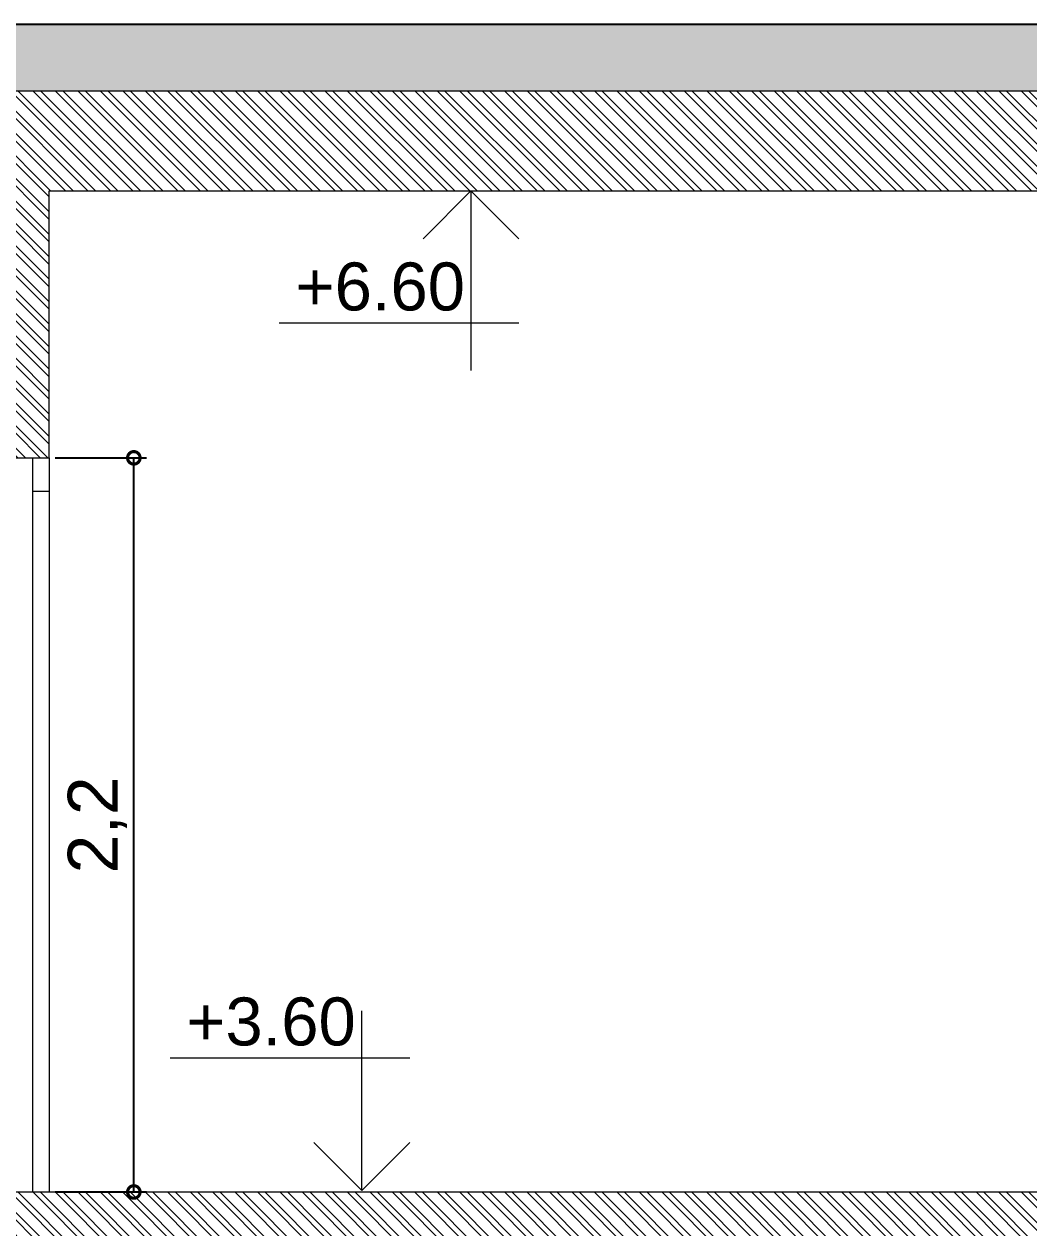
# Model space of a CAD drawing. Header units: millimetres. Extents: x 2502.5 to 2587.5, y 1451 to 1547.9.
# Drawn here: x 2565.274 to 2568.288, y 1531.721 to 1535.329 of the extents above; entities that cross this region are included whole.
import ezdxf

# ---------------------------------------------------------------- set-up
doc = ezdxf.new("R2010")
doc.units = ezdxf.units.MM
for name, color, linetype, lineweight in [('0.09', 6, 'Continuous', 9), ('03_CIVIL EXIST A DECLARAR', 6, 'Continuous', 15), ('06_CIVIL VISTAS GRUESA', 14, 'Continuous', 15), ('07_CIVIL VISTAS MEDIA', 143, 'Continuous', 9), ('12_TEXTOS', 150, 'Continuous', 20), ('13_COTAS', 8, 'Continuous', 9)]:
    doc.layers.add(name, color=color, linetype=linetype, lineweight=lineweight)
doc.layers.add('HATCH', color=251, linetype='Continuous')
doc.styles.add('PARCELA', font='arial.ttf')
doc.styles.add('Swis721 BT', font='swiss.ttf')
doc.dimstyles.new('ISO-23', dxfattribs={"dimscale": 0.03, "dimtxt": 5, "dimasz": 2.5, "dimexe": 1.25, "dimexo": 0.625, "dimtad": 1, "dimtxsty": 'Swis721 BT', "dimblk": 'DOTSMALL', "dimcen": 2.5, "dimclrt": 150, "dimadec": 0, "dimazin": 0, "dimtfac": 1, "dimtmove": 0, "dimatfit": 3, "dimfxl": 0, "dimarcsym": 0})

# ---------------------------------------------------------------- blocks, each defined once
blk = doc.blocks.new('_DotSmall')
at = {"color": 0, "linetype": 'ByBlock', "const_width": 0.5}
blk.add_lwpolyline([(-0.0625, 0, 1), (0.0625, 0, 1)], format="xyb", close=True, dxfattribs=at)
blk = doc.blocks.new('*D295')
at = {"layer": '13_COTAS', "color": 0, "lineweight": -2}
for p, q in [((2565.3681, 1534.0292), (2565.641, 1534.0292)), ((2565.6035, 1531.8292), (2565.6035, 1534.0292)), ((2565.3681, 1531.8292), (2565.641, 1531.8292))]:
    blk.add_line(p, q, dxfattribs=at)
at = {"layer": 'Defpoints', "color": 0}
for p in [(2565.3493, 1534.0292), (2565.6035, 1534.0292), (2565.3493, 1531.8292)]:
    blk.add_point(p, dxfattribs=at)
at = {"layer": '13_COTAS', "color": 0, "lineweight": -2, "xscale": 0.075, "yscale": 0.075, "zscale": 0.075}
for p, rotation in [((2565.6035, 1534.0292), 90), ((2565.6035, 1531.8292), 270)]:
    blk.add_blockref('_DotSmall', p, dxfattribs=dict(at, rotation=rotation))
at = {"layer": '13_COTAS', "color": 150, "insert": (2565.4943, 1532.9292), "char_height": 0.15, "attachment_point": 5, "rotation": 90, "style": 'Swis721 BT'}
blk.add_mtext('2,2', dxfattribs=at)
blk = doc.blocks.new('Nivel Vistas')
at = {"layer": '0.09'}
for p, q in [((423.53, 317.0624), (423.53, 317.6004)), ((423.3863, 317.4585), (424.1049, 317.4585)), ((423.53, 317.0624), (423.3863, 317.2061)), ((423.53, 317.0624), (423.6738, 317.2061))]:
    blk.add_line(p, q, dxfattribs=at)

msp = doc.modelspace()

# ---------------------------------------------------------------- hatches: boundary and pattern name
at = {"layer": '0.09'}
h = msp.add_hatch(dxfattribs=at)
h.set_pattern_fill('ANSI32', color=18, scale=0.005, angle=-90)
h.paths.add_polyline_path([(2568.8162, 1535.1292), (2563.3493, 1535.1292), (2563.3493, 1535.3292), (2562.2493, 1535.3292), (2562.2493, 1534.9353), (2562.2498, 1534.9292), (2563.0493, 1534.9292), (2563.0493, 1533.0292), (2563.3493, 1533.0292), (2563.3493, 1534.8292), (2565.2493, 1534.8292), (2565.2493, 1534.0292), (2565.3493, 1534.0292), (2565.3493, 1534.8292), (2568.9073, 1534.8292)])
h = msp.add_hatch(dxfattribs=at)
h.set_pattern_fill('ANSI32', color=18, scale=0.005, angle=-90)
h.paths.add_polyline_path([(2563.3493, 1530.3292), (2563.0493, 1530.3292), (2563.0493, 1528.5292), (2563.0493, 1528.4292), (2562.2493, 1528.4292), (2562.2493, 1528.3792), (2553.9493, 1528.3792), (2553.9493, 1528.2292), (2554.0493, 1528.2292), (2554.0493, 1528.3292), (2554.2493, 1528.3292), (2554.2493, 1528.2292), (2563.1493, 1528.2292), (2563.1493, 1528.3292), (2563.3493, 1528.3292), (2563.3493, 1528.2292), (2570.1493, 1528.2292), (2570.1493, 1528.3292), (2570.3493, 1528.3292), (2570.3493, 1528.2292), (2570.9121, 1528.2292), (2570.821, 1528.5292), (2570.3402, 1528.5292), (2563.3493, 1528.5292)])
h.paths.add_polyline_path([(2569.8186, 1531.8292), (2563.3493, 1531.8292), (2563.3493, 1531.8492), (2563.3493, 1532.2292), (2563.0493, 1532.2292), (2563.0493, 1531.1292), (2563.3493, 1531.1292), (2563.3493, 1531.5292), (2569.9097, 1531.5292)])
h.paths.add_polyline_path([(2575.3493, 1528.3292), (2575.5493, 1528.3292), (2575.5493, 1528.2292), (2582.6993, 1528.2292), (2584.3231, 1528.2292), (2584.3231, 1528.3792), (2582.8993, 1528.3792), (2575.6493, 1528.3792), (2575.6493, 1528.4792), (2575.4293, 1528.4792), (2575.4293, 1528.5292), (2572.868, 1528.5292), (2572.8385, 1528.2292), (2575.3493, 1528.2292)])
h.paths.add_polyline_path([(2572.868, 1528.5292), (2570.821, 1528.5292), (2570.9121, 1528.2292), (2572.8385, 1528.2292)])
at = {"layer": 'HATCH'}
h = msp.add_hatch(color=37, dxfattribs=at)
h.dxf.hatch_style = 1
h.paths.add_polyline_path([(2554.8493, 1530.8292), (2554.2493, 1530.8292), (2554.2493, 1528.3792), (2554.5493, 1528.3792)])
h.paths.add_polyline_path([(2554.1996, 1530.8292), (2553.6493, 1530.8292), (2553.9493, 1528.3792), (2554.1996, 1528.3792)])
h.paths.add_polyline_path([(2554.6493, 1531.4292), (2553.8493, 1531.4292), (2553.8493, 1531.0292), (2554.6493, 1531.0292)])
h.paths.add_polyline_path([(2563.0493, 1534.9292), (2562.2498, 1534.9292), (2562.7501, 1528.4292), (2563.0493, 1528.4292), (2563.0493, 1528.5292), (2563.0493, 1530.3292), (2563.0493, 1531.1292), (2563.0493, 1532.2292), (2563.0493, 1533.0292)])
h.paths.add_polyline_path([(2575.3493, 1535.3292), (2563.3493, 1535.3292), (2563.3493, 1535.1292), (2575.3493, 1535.1292)])
h.paths.add_polyline_path([(2576.3489, 1534.9292), (2575.6493, 1534.9292), (2575.6493, 1531.8292), (2575.6493, 1531.7292), (2576.1519, 1531.7292)])

# ---------------------------------------------------------------- linework, layer by layer
at = {"layer": '03_CIVIL EXIST A DECLARAR'}
for p, q in [((2565.2993, 1534.0292), (2565.2993, 1531.8292)), ((2565.2993, 1534.0292), (2565.2993, 1533.9292)), ((2565.3493, 1534.0292), (2565.3493, 1531.8292)), ((2565.2993, 1533.9292), (2565.3493, 1533.9292))]:
    msp.add_line(p, q, dxfattribs=at)
at = {"layer": '06_CIVIL VISTAS GRUESA'}
for p, q in [((2563.3493, 1535.1292), (2575.3493, 1535.1292)), ((2565.3493, 1534.8292), (2570.9493, 1534.8292)), ((2565.3493, 1534.0292), (2565.3493, 1534.8292)), ((2565.2493, 1534.0292), (2565.3493, 1534.0292)), ((2563.3493, 1531.8292), (2570.9493, 1531.8292))]:
    msp.add_line(p, q, dxfattribs=at)
at = {"layer": 'HATCH'}
msp.add_line((2563.3493, 1535.3292), (2575.3493, 1535.3292), dxfattribs=at)

# ---------------------------------------------------------------- block references
at = {"layer": '07_CIVIL VISTAS MEDIA', "rotation": 180}
msp.add_blockref('Nivel Vistas', (2990.1445, 1851.8915), dxfattribs=at)
at = {"layer": '07_CIVIL VISTAS MEDIA', "xscale": -1}
msp.add_blockref('Nivel Vistas', (2989.8171, 1214.7715), dxfattribs=at)

# ---------------------------------------------------------------- texts
at = {"layer": '12_TEXTOS', "char_height": 0.14374, "style": 'PARCELA'}
for s, insert, attachment_point in [('+6.60', (2566.0884, 1534.4689), 7), ('+3.60', (2565.7609, 1532.4121), 1)]:
    msp.add_mtext(s, dxfattribs=dict(at, insert=insert, attachment_point=attachment_point))

# ---------------------------------------------------------------- dimensions: what is measured, and where the dimension line sits
at = {"layer": '13_COTAS'}
dim = msp.add_linear_dim(base=(2565.6035, 1534.0292), p1=(2565.3493, 1531.8292), p2=(2565.3493, 1534.0292), angle=90, dimstyle='ISO-23', dxfattribs=at)
dim.commit()
dim.dimension.update_dxf_attribs({"geometry": '*D295', "text_midpoint": (2565.4943, 1532.9292)})

doc.saveas('drawing.dxf')
